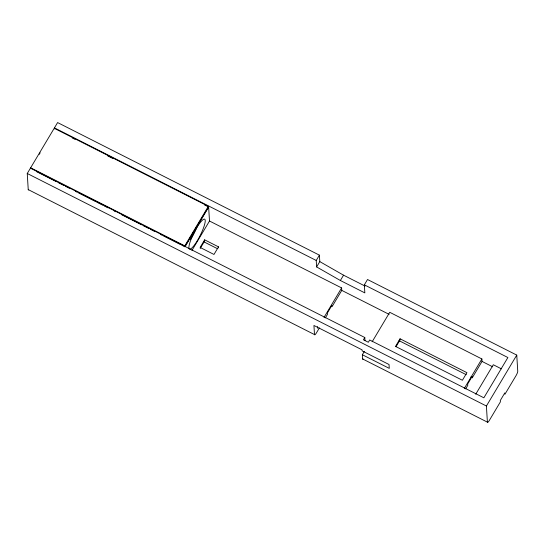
<?xml version="1.0" encoding="UTF-8"?>
<svg xmlns="http://www.w3.org/2000/svg" width="545" height="545" viewBox="0 0 545 545"><rect width="100%" height="100%" fill="white"/><g stroke="black" fill="none" stroke-linecap="round" stroke-linejoin="round"><path stroke-width="0.82" d="M28.524 189.905A3.733 0.749 -63.1 0 1 28.238 189.606L27.25 173.487L30.425 168.167L364.796 337.505L364.986 340.618M30.704 168.664L30.649 167.785L54.214 128.273L208.347 206.33L208.401 207.209L184.844 246.722L181.805 245.189M54.5 128.94L54.439 127.891L57.607 122.57L319.404 255.149L319.792 261.607L316.625 266.927L340.373 280.505L364.837 292.897L364.346 284.837L367.521 279.517L516.762 355.095L517.75 371.22A3.733 0.749 -63.1 0 1 516.026 375.662L504.922 394.28L504.834 392.877L500.303 400.48L500.392 401.876L489.287 420.495A3.733 0.749 -63.1 0 1 487.394 422.137L362.609 358.944L362.357 354.741L364.339 351.416M39.267 154.296L40.126 152.859M184.844 246.722L184.789 245.85L208.347 206.33M185.055 246.558L208.64 207.005L204.361 204.831M191.915 250.509L209.498 221.018L208.64 207.005M204.647 239.834L200.117 247.437L213.981 254.46L218.511 246.858L204.647 239.834L204.716 240.89L200.185 248.486M316.625 266.927L316.229 260.469L319.404 255.149M340.373 280.505L343.548 275.184L365.048 286.077M324.037 317.415L341.62 287.93L209.498 221.018M319.384 327.927L316.393 332.941A3.733 0.749 -63.1 0 1 314.492 334.576L28.238 189.606M325.358 317.899L327.491 314.322L327.409 312.919L331.939 305.316L332.028 306.719L341.769 290.383L341.62 287.93M364.796 337.505L363.44 339.78L368.331 342.26L369.694 339.985L483.865 397.802L507.885 357.527L364.346 284.837M372.153 341.783L389.736 312.299L481.889 358.964L482.039 361.417L472.297 377.76L470.791 376.99M400.057 338.792L395.527 346.395L462.398 380.26L466.929 372.664L400.057 338.792L400.119 339.848L395.997 346.756M464.306 388.456L481.889 358.964M465.648 388.912L467.767 385.356L467.685 383.953L472.215 376.357L472.297 377.76M475.724 394.239L493.307 364.748L501.427 368.856M487.394 422.137L486.406 406.011L516.762 355.095M54.439 127.891L316.229 260.469M72.24 137.926L75.094 139.37M107.719 155.89L112.713 158.425M341.769 290.383L389.13 314.37M482.039 361.417L492.748 366.84M203.701 241.735L217.373 248.656M399.029 340.652L466.254 374.701M30.649 167.785L184.789 245.85M36.774 171.743L56.517 181.737M58.036 182.507L64.112 185.586M65.632 186.356L69.426 188.277M75.503 191.35L77.022 192.119M78.541 192.889L95.246 201.35M96.765 202.12L102.835 205.192M104.354 205.962L108.148 207.883M114.225 210.963L115.744 211.733M121.821 214.805L141.564 224.806M143.076 225.576L149.153 228.648M150.672 229.418L154.467 231.346M160.543 234.418L162.063 235.188M163.582 235.958L180.286 244.419M27.25 173.487L486.406 406.011M362.357 354.741L389.266 368.366L389.035 364.51L362.118 350.885L362.057 349.829L313.934 325.467L314.492 334.576M319.792 261.607L343.548 275.184M317.503 326.591L317.599 328.206M218.511 246.858L218.579 247.907M197.099 226.788A16.8 3.379 -63.1 0 1 190.457 239.63M363.202 359.046A3.733 0.749 -63.1 0 1 362.609 358.944M195.321 243.785A16.8 3.379 -63.1 0 0 204.838 219.301A16.8 3.379 -63.1 0 0 191.022 239.364A16.8 3.379 -63.1 0 0 195.321 243.785"/></g></svg>
